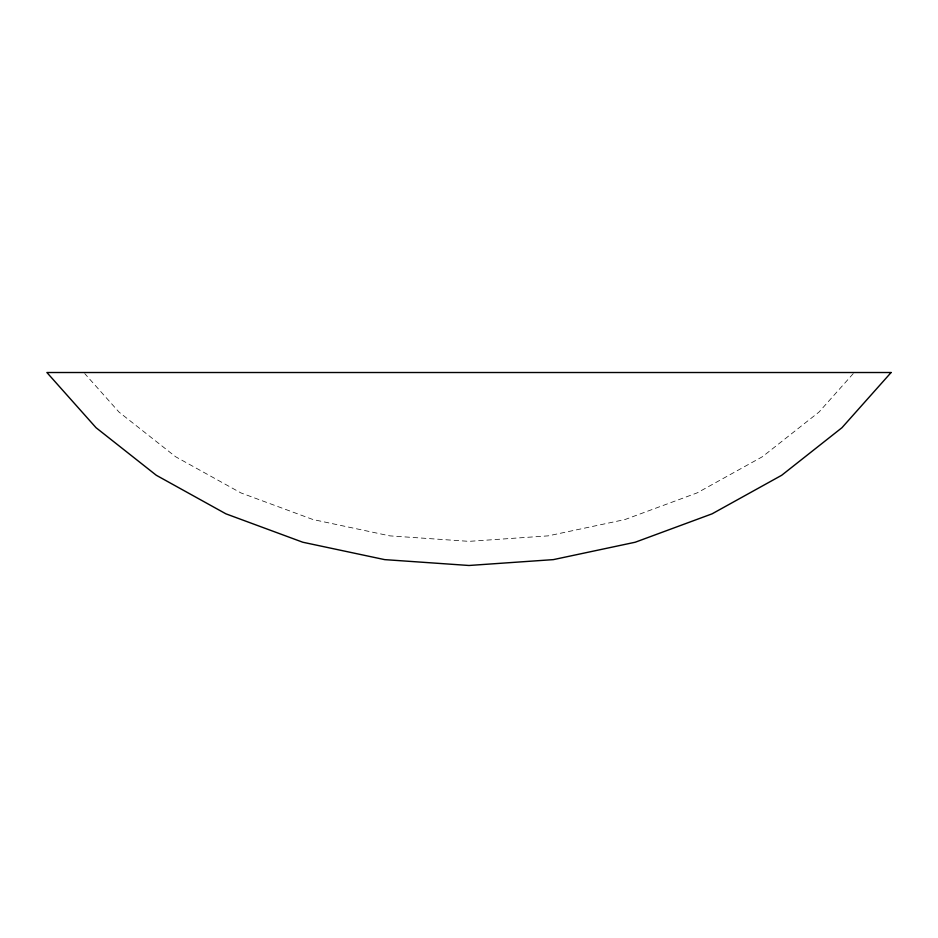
<?xml version="1.0" encoding="UTF-8"?>
<svg xmlns="http://www.w3.org/2000/svg" width="938" height="938" viewBox="0 0 938 938"><rect width="100%" height="100%" fill="white"/><g stroke="black" fill="none" stroke-linecap="round" stroke-linejoin="round"><path stroke-width="0.7" stroke-dasharray="4.69 3.52" d="M853.263 373.594L819.015 412.052L762.453 456.7L697.122 492.896L624.978 519.546L548.167 535.868L469 541.355L389.833 535.868L313.022 519.546L240.878 492.896L175.547 456.7L118.985 412.052L84.737 373.594"/><path stroke-width="1.41" d="M891.1 372.515L841.972 427.693L781.694 475.273L712.083 513.836L635.202 542.234L553.361 559.623L469 565.485L384.639 559.623L302.798 542.234L225.917 513.836L156.306 475.273L96.028 427.693L46.9 372.515L891.1 372.515"/></g></svg>
